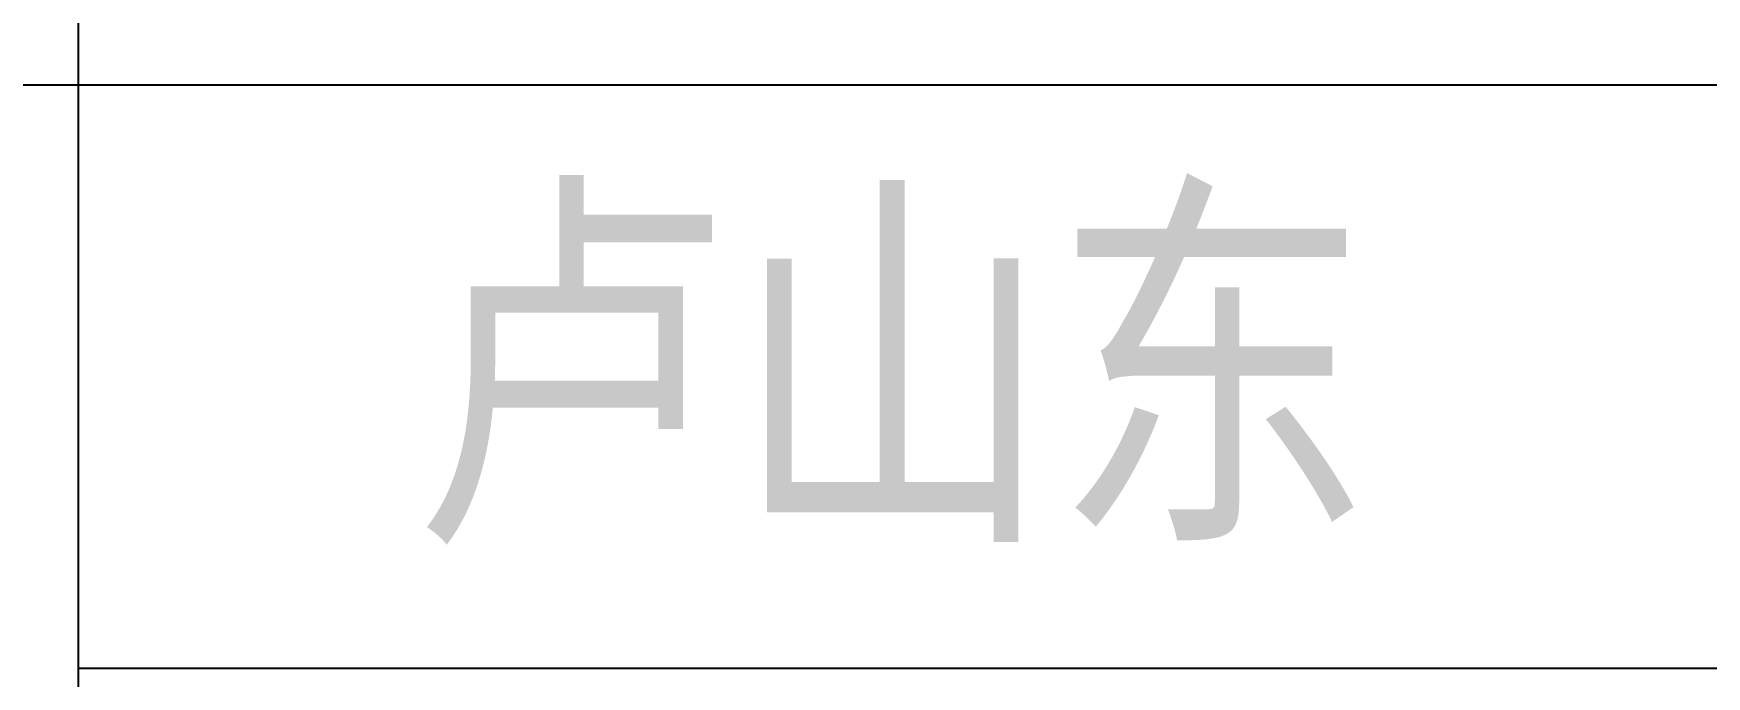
# Model space of a CAD drawing. Extents: x -191212 to 1245715665, y -234495 to 250873.
# Drawn here: x 295822 to 299814, y 39622 to 41156 of the extents above; entities that cross this region are included whole.
import ezdxf
from ezdxf.enums import TextEntityAlignment as Align

# ---------------------------------------------------------------- set-up
doc = ezdxf.new("R2010")
doc.units = 0
doc.header["$LTSCALE"] = 500
doc.layers.get('0').update_dxf_attribs({"linetype": 'CONTINUOUS'})
doc.layers.add('PUB_TITLE', color=4, linetype='CONTINUOUS')
doc.styles.add('-黑体', font='simhei.ttf', dxfattribs={"width": 0.8})

msp = doc.modelspace()

# ---------------------------------------------------------------- linework, layer by layer
at = {"layer": 'PUB_TITLE'}
for p, q in [((295928.9288321615, 54001.56951044605), (295928.9288321612, 28433.30503853655)), ((291719.4739853174, 41033.30503853655), (300138.3836790037, 41033.30503853655)), ((295928.9288321615, 39641.19251541918), (300138.3836790035, 39641.19251541918))]:
    msp.add_line(p, q, dxfattribs=at)

# ---------------------------------------------------------------- texts
at = {"style": '-黑体', "width": 0.8}
msp.add_text('卢山东', height=700, dxfattribs=at).set_placement((296725.6480169711, 40365.24214307353, 0.2863427954916049), align=Align.MIDDLE_LEFT)

doc.saveas('drawing.dxf')
